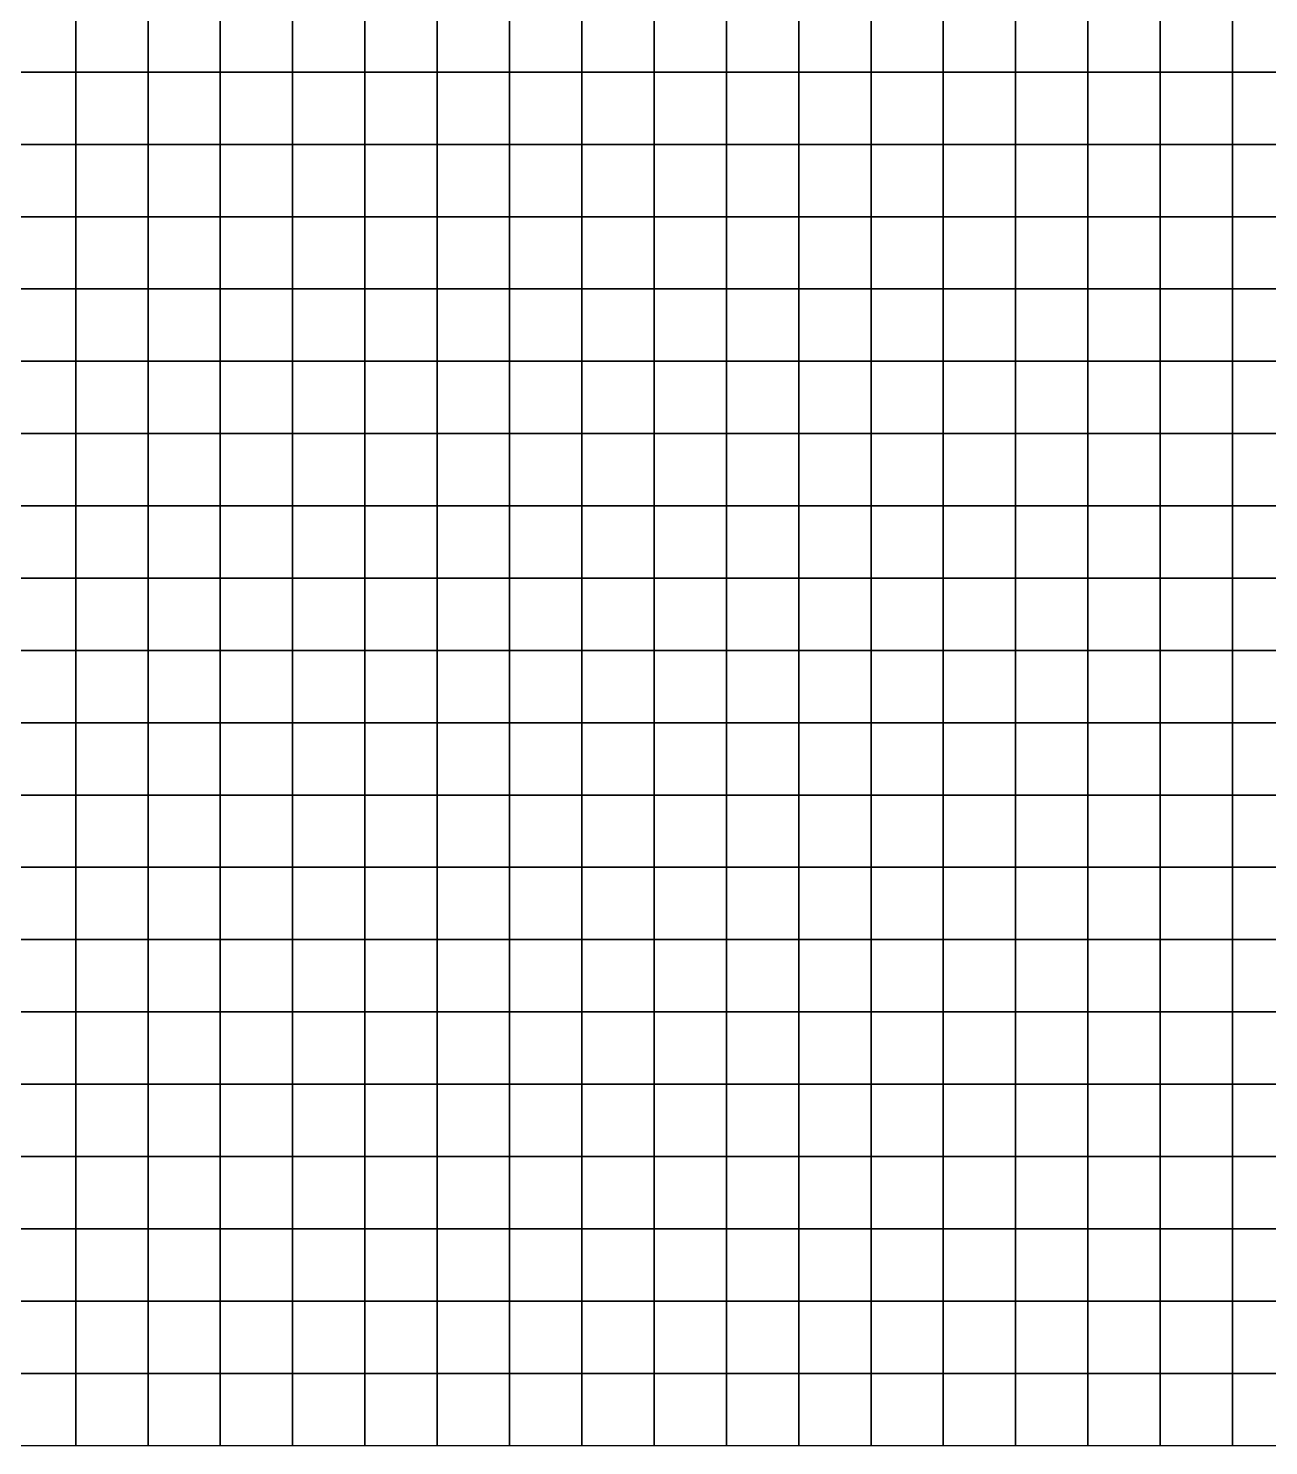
# Model space of a CAD drawing. Header units: metres. Extents: x 0 to 700, y 0 to 800.
# Drawn here: x 173.4 to 345, y 0 to 196.1 of the extents above; entities that cross this region are included whole.
import ezdxf

# ---------------------------------------------------------------- set-up
doc = ezdxf.new("R2010")
doc.units = ezdxf.units.M

msp = doc.modelspace()

# ---------------------------------------------------------------- linework, layer by layer
at = {"layer": 'C2'}
for points in [[(170, 190, -306.95), (180, 190, -308.79), (180, 200, -307.62), (170, 200, -305.96)], [(180, 190, -308.79), (190, 190, -310.17), (190, 200, -309.01), (180, 200, -307.62)], [(190, 190, -310.17), (200, 190, -312.09), (200, 200, -310.92), (190, 200, -309.01)], [(200, 190, -312.09), (210, 190, -314.38), (210, 200, -313.23), (200, 200, -310.92)], [(210, 190, -314.38), (220, 190, -317.38), (220, 200, -316.31), (210, 200, -313.23)], [(220, 190, -317.38), (230, 190, -318.64), (230, 200, -317.73), (220, 200, -316.31)], [(230, 190, -318.64), (240, 190, -318.75), (240, 200, -318.17), (230, 200, -317.73)], [(240, 190, -318.75), (250, 190, -318.85), (250, 200, -318.46), (240, 200, -318.17)], [(250, 190, -318.85), (260, 190, -318.59), (260, 200, -318.27), (250, 200, -318.46)], [(260, 190, -318.59), (270, 190, -318.25), (270, 200, -317.91), (260, 200, -318.27)], [(270, 190, -318.25), (280, 190, -317.29), (280, 200, -316.92), (270, 200, -317.91)], [(280, 190, -317.29), (290, 190, -315.1), (290, 200, -314.72), (280, 200, -316.92)], [(290, 190, -315.1), (300, 190, -313.86), (300, 200, -313.45), (290, 200, -314.72)], [(300, 190, -313.86), (310, 190, -312.84), (310, 200, -312.35), (300, 200, -313.45)], [(310, 190, -312.84), (320, 190, -311.92), (320, 200, -311.42), (310, 200, -312.35)], [(320, 190, -311.92), (330, 190, -311.58), (330, 200, -311.04), (320, 200, -311.42)], [(330, 190, -311.58), (340, 190, -311.26), (340, 200, -310.73), (330, 200, -311.04)], [(340, 190, -311.26), (350, 190, -311.39), (350, 200, -310.83), (340, 200, -310.73)], [(170, 180, -307.68), (180, 180, -309.57), (180, 190, -308.79), (170, 190, -306.95)], [(180, 180, -309.57), (190, 180, -310.94), (190, 190, -310.17), (180, 190, -308.79)], [(190, 180, -310.94), (200, 180, -312.77), (200, 190, -312.09), (190, 190, -310.17)], [(200, 180, -312.77), (210, 180, -314.86), (210, 190, -314.38), (200, 190, -312.09)], [(210, 180, -314.86), (220, 180, -317.83), (220, 190, -317.38), (210, 190, -314.38)], [(220, 180, -317.83), (230, 180, -318.84), (230, 190, -318.64), (220, 190, -317.38)], [(230, 180, -318.84), (240, 180, -318.53), (240, 190, -318.75), (230, 190, -318.64)], [(240, 180, -318.53), (250, 180, -318.49), (250, 190, -318.85), (240, 190, -318.75)], [(250, 180, -318.49), (260, 180, -318.19), (260, 190, -318.59), (250, 190, -318.85)], [(260, 180, -318.19), (270, 180, -318), (270, 190, -318.25), (260, 190, -318.59)], [(270, 180, -318), (280, 180, -317.21), (280, 190, -317.29), (270, 190, -318.25)], [(280, 180, -317.21), (290, 180, -315.04), (290, 190, -315.1), (280, 190, -317.29)], [(290, 180, -315.04), (300, 180, -314.03), (300, 190, -313.86), (290, 190, -315.1)], [(300, 180, -314.03), (310, 180, -313.23), (310, 190, -312.84), (300, 190, -313.86)], [(310, 180, -313.23), (320, 180, -312.49), (320, 190, -311.92), (310, 190, -312.84)], [(320, 180, -312.49), (330, 180, -312.25), (330, 190, -311.58), (320, 190, -311.92)], [(330, 180, -312.25), (340, 180, -311.91), (340, 190, -311.26), (330, 190, -311.58)], [(340, 180, -311.91), (350, 180, -312.08), (350, 190, -311.39), (340, 190, -311.26)], [(170, 170, -309.03), (180, 170, -311.1), (180, 180, -309.57), (170, 180, -307.68)], [(180, 170, -311.1), (190, 170, -312.64), (190, 180, -310.94), (180, 180, -309.57)], [(190, 170, -312.64), (200, 170, -314.46), (200, 180, -312.77), (190, 180, -310.94)], [(200, 170, -314.46), (210, 170, -316.44), (210, 180, -314.86), (200, 180, -312.77)], [(210, 170, -316.44), (220, 170, -319.2), (220, 180, -317.83), (210, 180, -314.86)], [(220, 170, -319.2), (230, 170, -320.01), (230, 180, -318.84), (220, 180, -317.83)], [(230, 170, -320.01), (240, 170, -319.48), (240, 180, -318.53), (230, 180, -318.84)], [(240, 170, -319.48), (250, 170, -319.3), (250, 180, -318.49), (240, 180, -318.53)], [(250, 170, -319.3), (260, 170, -318.96), (260, 180, -318.19), (250, 180, -318.49)], [(260, 170, -318.96), (270, 170, -318.8), (270, 180, -318), (260, 180, -318.19)], [(270, 170, -318.8), (280, 170, -318.13), (280, 180, -317.21), (270, 180, -318)], [(280, 170, -318.13), (290, 170, -316.09), (290, 180, -315.04), (280, 180, -317.21)], [(290, 170, -316.09), (300, 170, -315.16), (300, 180, -314.03), (290, 180, -315.04)], [(300, 170, -315.16), (310, 170, -314.36), (310, 180, -313.23), (300, 180, -314.03)], [(310, 170, -314.36), (320, 170, -313.58), (320, 180, -312.49), (310, 180, -313.23)], [(320, 170, -313.58), (330, 170, -313.21), (330, 180, -312.25), (320, 180, -312.49)], [(330, 170, -313.21), (340, 170, -312.73), (340, 180, -311.91), (330, 180, -312.25)], [(340, 170, -312.73), (350, 170, -312.75), (350, 180, -312.08), (340, 180, -311.91)], [(170, 160, -311.67), (180, 160, -313.84), (180, 170, -311.1), (170, 170, -309.03)], [(180, 160, -313.84), (190, 160, -315.42), (190, 170, -312.64), (180, 170, -311.1)], [(190, 160, -315.42), (200, 160, -317.26), (200, 170, -314.46), (190, 170, -312.64)], [(200, 160, -317.26), (210, 160, -319.19), (210, 170, -316.44), (200, 170, -314.46)], [(210, 160, -319.19), (220, 160, -321.61), (220, 170, -319.2), (210, 170, -316.44)], [(220, 160, -321.61), (230, 160, -322.34), (230, 170, -320.01), (220, 170, -319.2)], [(230, 160, -322.34), (240, 160, -321.67), (240, 170, -319.48), (230, 170, -320.01)], [(240, 160, -321.67), (250, 160, -321.42), (250, 170, -319.3), (240, 170, -319.48)], [(250, 160, -321.42), (260, 160, -321.05), (260, 170, -318.96), (250, 170, -319.3)], [(260, 160, -321.05), (270, 160, -320.81), (270, 170, -318.8), (260, 170, -318.96)], [(270, 160, -320.81), (280, 160, -320.14), (280, 170, -318.13), (270, 170, -318.8)], [(280, 160, -320.14), (290, 160, -318.35), (290, 170, -316.09), (280, 170, -318.13)], [(290, 160, -318.35), (300, 160, -317.26), (300, 170, -315.16), (290, 170, -316.09)], [(300, 160, -317.26), (310, 160, -316.23), (310, 170, -314.36), (300, 170, -315.16)], [(310, 160, -316.23), (320, 160, -315.24), (320, 170, -313.58), (310, 170, -314.36)], [(320, 160, -315.24), (330, 160, -314.55), (330, 170, -313.21), (320, 170, -313.58)], [(330, 160, -314.55), (340, 160, -313.77), (340, 170, -312.73), (330, 170, -313.21)], [(340, 160, -313.77), (350, 160, -313.45), (350, 170, -312.75), (340, 170, -312.73)], [(170, 150, -313.9), (180, 150, -316.13), (180, 160, -313.84), (170, 160, -311.67)], [(180, 150, -316.13), (190, 150, -317.83), (190, 160, -315.42), (180, 160, -313.84)], [(190, 150, -317.83), (200, 150, -319.63), (200, 160, -317.26), (190, 160, -315.42)], [(200, 150, -319.63), (210, 150, -321.36), (210, 160, -319.19), (200, 160, -317.26)], [(210, 150, -321.36), (220, 150, -323.39), (220, 160, -321.61), (210, 160, -319.19)], [(220, 150, -323.39), (230, 150, -323.94), (230, 160, -322.34), (220, 160, -321.61)], [(230, 150, -323.94), (240, 150, -323.2), (240, 160, -321.67), (230, 160, -322.34)], [(240, 150, -323.2), (250, 150, -322.93), (250, 160, -321.42), (240, 160, -321.67)], [(250, 150, -322.93), (260, 150, -322.59), (260, 160, -321.05), (250, 160, -321.42)], [(260, 150, -322.59), (270, 150, -322.46), (270, 160, -320.81), (260, 160, -321.05)], [(270, 150, -322.46), (280, 150, -321.92), (280, 160, -320.14), (270, 160, -320.81)], [(280, 150, -321.92), (290, 150, -320.35), (290, 160, -318.35), (280, 160, -320.14)], [(290, 150, -320.35), (300, 150, -319.28), (300, 160, -317.26), (290, 160, -318.35)], [(300, 150, -319.28), (310, 150, -318.13), (310, 160, -316.23), (300, 160, -317.26)], [(310, 150, -318.13), (320, 150, -316.94), (320, 160, -315.24), (310, 160, -316.23)], [(320, 150, -316.94), (330, 150, -315.89), (330, 160, -314.55), (320, 160, -315.24)], [(330, 150, -315.89), (340, 150, -314.73), (340, 160, -313.77), (330, 160, -314.55)], [(340, 150, -314.73), (350, 150, -314.09), (350, 160, -313.45), (340, 160, -313.77)], [(170, 140, -316.12), (180, 140, -318.21), (180, 150, -316.13), (170, 150, -313.9)], [(180, 140, -318.21), (190, 140, -319.8), (190, 150, -317.83), (180, 150, -316.13)], [(190, 140, -319.8), (200, 140, -321.34), (200, 150, -319.63), (190, 150, -317.83)], [(200, 140, -321.34), (210, 140, -322.72), (210, 150, -321.36), (200, 150, -319.63)], [(210, 140, -322.72), (220, 140, -324.4), (220, 150, -323.39), (210, 150, -321.36)], [(220, 140, -324.4), (230, 140, -324.66), (230, 150, -323.94), (220, 150, -323.39)], [(230, 140, -324.66), (240, 140, -323.61), (240, 150, -323.2), (230, 150, -323.94)], [(240, 140, -323.61), (250, 140, -323.28), (250, 150, -322.93), (240, 150, -323.2)], [(250, 140, -323.28), (260, 140, -323.08), (260, 150, -322.59), (250, 150, -322.93)], [(260, 140, -323.08), (270, 140, -323.29), (270, 150, -322.46), (260, 150, -322.59)], [(270, 140, -323.29), (280, 140, -323), (280, 150, -321.92), (270, 150, -322.46)], [(280, 140, -323), (290, 140, -321.62), (290, 150, -320.35), (280, 150, -321.92)], [(290, 140, -321.62), (300, 140, -320.67), (300, 150, -319.28), (290, 150, -320.35)], [(300, 140, -320.67), (310, 140, -319.56), (310, 150, -318.13), (300, 150, -319.28)], [(310, 140, -319.56), (320, 140, -318.3), (320, 150, -316.94), (310, 150, -318.13)], [(320, 140, -318.3), (330, 140, -317), (330, 150, -315.89), (320, 150, -316.94)], [(330, 140, -317), (340, 140, -315.41), (340, 150, -314.73), (330, 150, -315.89)], [(340, 140, -315.41), (350, 140, -314.43), (350, 150, -314.09), (340, 150, -314.73)], [(170, 130, -318.16), (180, 130, -319.93), (180, 140, -318.21), (170, 140, -316.12)], [(180, 130, -319.93), (190, 130, -321.27), (190, 140, -319.8), (180, 140, -318.21)], [(190, 130, -321.27), (200, 130, -322.41), (200, 140, -321.34), (190, 140, -319.8)], [(200, 130, -322.41), (210, 130, -323.31), (210, 140, -322.72), (200, 140, -321.34)], [(210, 130, -323.31), (220, 130, -324.71), (220, 140, -324.4), (210, 140, -322.72)], [(220, 130, -324.71), (230, 130, -324.68), (230, 140, -324.66), (220, 140, -324.4)], [(230, 130, -324.68), (240, 130, -323.18), (240, 140, -323.61), (230, 140, -324.66)], [(240, 130, -323.18), (250, 130, -322.85), (250, 140, -323.28), (240, 140, -323.61)], [(250, 130, -322.85), (260, 130, -322.79), (260, 140, -323.08), (250, 140, -323.28)], [(260, 130, -322.79), (270, 130, -323.38), (270, 140, -323.29), (260, 140, -323.08)], [(270, 130, -323.38), (280, 130, -323.35), (280, 140, -323), (270, 140, -323.29)], [(280, 130, -323.35), (290, 130, -322.1), (290, 140, -321.62), (280, 140, -323)], [(290, 130, -322.1), (300, 130, -321.37), (300, 140, -320.67), (290, 140, -321.62)], [(300, 130, -321.37), (310, 130, -320.3), (310, 140, -319.56), (300, 140, -320.67)], [(310, 130, -320.3), (320, 130, -319.04), (320, 140, -318.3), (310, 140, -319.56)], [(320, 130, -319.04), (330, 130, -317.6), (330, 140, -317), (320, 140, -318.3)], [(330, 130, -317.6), (340, 130, -315.61), (340, 140, -315.41), (330, 140, -317)], [(340, 130, -315.61), (350, 130, -314.31), (350, 140, -314.43), (340, 140, -315.41)], [(170, 120, -320.29), (180, 120, -322.07), (180, 130, -319.93), (170, 130, -318.16)], [(180, 120, -322.07), (190, 120, -323.47), (190, 130, -321.27), (180, 130, -319.93)], [(190, 120, -323.47), (200, 120, -324.5), (200, 130, -322.41), (190, 130, -321.27)], [(200, 120, -324.5), (210, 120, -325.14), (210, 130, -323.31), (200, 130, -322.41)], [(210, 120, -325.14), (220, 120, -326.19), (220, 130, -324.71), (210, 130, -323.31)], [(220, 120, -326.19), (230, 120, -325.87), (230, 130, -324.68), (220, 130, -324.71)], [(230, 120, -325.87), (240, 120, -324.08), (240, 130, -323.18), (230, 130, -324.68)], [(240, 120, -324.08), (250, 120, -323.63), (250, 130, -322.85), (240, 130, -323.18)], [(250, 120, -323.63), (260, 120, -323.53), (260, 130, -322.79), (250, 130, -322.85)], [(260, 120, -323.53), (270, 120, -324.26), (270, 130, -323.38), (260, 130, -322.79)], [(270, 120, -324.26), (280, 120, -324.31), (280, 130, -323.35), (270, 130, -323.38)], [(280, 120, -324.31), (290, 120, -323.16), (290, 130, -322.1), (280, 130, -323.35)], [(290, 120, -323.16), (300, 120, -322.46), (300, 130, -321.37), (290, 130, -322.1)], [(300, 120, -322.46), (310, 120, -321.3), (310, 130, -320.3), (300, 130, -321.37)], [(310, 120, -321.3), (320, 120, -319.9), (320, 130, -319.04), (310, 130, -320.3)], [(320, 120, -319.9), (330, 120, -318.24), (330, 130, -317.6), (320, 130, -319.04)], [(330, 120, -318.24), (340, 120, -315.95), (340, 130, -315.61), (330, 130, -317.6)], [(340, 120, -315.95), (350, 120, -314.36), (350, 130, -314.31), (340, 130, -315.61)], [(170, 110, -322.74), (180, 110, -324.75), (180, 120, -322.07), (170, 120, -320.29)], [(180, 110, -324.75), (190, 110, -326.46), (190, 120, -323.47), (180, 120, -322.07)], [(190, 110, -326.46), (200, 110, -327.6), (200, 120, -324.5), (190, 120, -323.47)], [(200, 110, -327.6), (210, 110, -328.19), (210, 120, -325.14), (200, 120, -324.5)], [(210, 110, -328.19), (220, 110, -328.85), (220, 120, -326.19), (210, 120, -325.14)], [(220, 110, -328.85), (230, 110, -328.29), (230, 120, -325.87), (220, 120, -326.19)], [(230, 110, -328.29), (240, 110, -326.39), (240, 120, -324.08), (230, 120, -325.87)], [(240, 110, -326.39), (250, 110, -325.71), (250, 120, -323.63), (240, 120, -324.08)], [(250, 110, -325.71), (260, 110, -325.44), (260, 120, -323.53), (250, 120, -323.63)], [(260, 110, -325.44), (270, 110, -325.97), (270, 120, -324.26), (260, 120, -323.53)], [(270, 110, -325.97), (280, 110, -325.9), (280, 120, -324.31), (270, 120, -324.26)], [(280, 110, -325.9), (290, 110, -324.81), (290, 120, -323.16), (280, 120, -324.31)], [(290, 110, -324.81), (300, 110, -323.92), (300, 120, -322.46), (290, 120, -323.16)], [(300, 110, -323.92), (310, 110, -322.55), (310, 120, -321.3), (300, 120, -322.46)], [(310, 110, -322.55), (320, 110, -320.91), (320, 120, -319.9), (310, 120, -321.3)], [(320, 110, -320.91), (330, 110, -318.99), (330, 120, -318.24), (320, 120, -319.9)], [(330, 110, -318.99), (340, 110, -316.48), (340, 120, -315.95), (330, 120, -318.24)], [(340, 110, -316.48), (350, 110, -314.63), (350, 120, -314.36), (340, 120, -315.95)], [(170, 100, -324.84), (180, 100, -326.88), (180, 110, -324.75), (170, 110, -322.74)], [(180, 100, -326.88), (190, 100, -328.82), (190, 110, -326.46), (180, 110, -324.75)], [(190, 100, -328.82), (200, 100, -329.98), (200, 110, -327.6), (190, 110, -326.46)], [(200, 100, -329.98), (210, 100, -330.47), (210, 110, -328.19), (200, 110, -327.6)], [(210, 100, -330.47), (220, 100, -330.89), (220, 110, -328.85), (210, 110, -328.19)], [(220, 100, -330.89), (230, 100, -330.1), (230, 110, -328.29), (220, 110, -328.85)], [(230, 100, -330.1), (240, 100, -327.99), (240, 110, -326.39), (230, 110, -328.29)], [(240, 100, -327.99), (250, 100, -327.14), (250, 110, -325.71), (240, 110, -326.39)], [(250, 100, -327.14), (260, 100, -326.68), (260, 110, -325.44), (250, 110, -325.71)], [(260, 100, -326.68), (270, 100, -327.06), (270, 110, -325.97), (260, 110, -325.44)], [(270, 100, -327.06), (280, 100, -326.82), (280, 110, -325.9), (270, 110, -325.97)], [(280, 100, -326.82), (290, 100, -325.64), (290, 110, -324.81), (280, 110, -325.9)], [(290, 100, -325.64), (300, 100, -324.65), (300, 110, -323.92), (290, 110, -324.81)], [(300, 100, -324.65), (310, 100, -323.18), (310, 110, -322.55), (300, 110, -323.92)], [(310, 100, -323.18), (320, 100, -321.47), (320, 110, -320.91), (310, 110, -322.55)], [(320, 100, -321.47), (330, 100, -319.46), (330, 110, -318.99), (320, 110, -320.91)], [(330, 100, -319.46), (340, 100, -316.8), (340, 110, -316.48), (330, 110, -318.99)], [(340, 100, -316.8), (350, 100, -314.82), (350, 110, -314.63), (340, 110, -316.48)], [(170, 90, -326.71), (180, 90, -328.47), (180, 100, -326.88), (170, 100, -324.84)], [(180, 90, -328.47), (190, 90, -330.42), (190, 100, -328.82), (180, 100, -326.88)], [(190, 90, -330.42), (200, 90, -331.36), (200, 100, -329.98), (190, 100, -328.82)], [(200, 90, -331.36), (210, 90, -331.62), (210, 100, -330.47), (200, 100, -329.98)], [(210, 90, -331.62), (220, 90, -331.93), (220, 100, -330.89), (210, 100, -330.47)], [(220, 90, -331.93), (230, 90, -330.88), (230, 100, -330.1), (220, 100, -330.89)], [(230, 90, -330.88), (240, 90, -328.39), (240, 100, -327.99), (230, 100, -330.1)], [(240, 90, -328.39), (250, 90, -327.36), (250, 100, -327.14), (240, 100, -327.99)], [(250, 90, -327.36), (260, 90, -326.77), (260, 100, -326.68), (250, 100, -327.14)], [(260, 90, -326.77), (270, 90, -327.12), (270, 100, -327.06), (260, 100, -326.68)], [(270, 90, -327.12), (280, 90, -326.73), (280, 100, -326.82), (270, 100, -327.06)], [(280, 90, -326.73), (290, 90, -325.29), (290, 100, -325.64), (280, 100, -326.82)], [(290, 90, -325.29), (300, 90, -324.22), (300, 100, -324.65), (290, 100, -325.64)], [(300, 90, -324.22), (310, 90, -322.81), (310, 100, -323.18), (300, 100, -324.65)], [(310, 90, -322.81), (320, 90, -321.29), (320, 100, -321.47), (310, 100, -323.18)], [(320, 90, -321.29), (330, 90, -319.34), (330, 100, -319.46), (320, 100, -321.47)], [(330, 90, -319.34), (340, 90, -316.59), (340, 100, -316.8), (330, 100, -319.46)], [(340, 90, -316.59), (350, 90, -314.58), (350, 100, -314.82), (340, 100, -316.8)], [(170, 80, -328.72), (180, 80, -329.76), (180, 90, -328.47), (170, 90, -326.71)], [(180, 80, -329.76), (190, 80, -331.67), (190, 90, -330.42), (180, 90, -328.47)], [(190, 80, -331.67), (200, 80, -331.94), (200, 90, -331.36), (190, 90, -330.42)], [(200, 80, -331.94), (210, 80, -331.72), (210, 90, -331.62), (200, 90, -331.36)], [(210, 80, -331.72), (220, 80, -332.05), (220, 90, -331.93), (210, 90, -331.62)], [(220, 80, -332.05), (230, 80, -330.86), (230, 90, -330.88), (220, 90, -331.93)], [(230, 80, -330.86), (240, 80, -327.9), (240, 90, -328.39), (230, 90, -330.88)], [(240, 80, -327.9), (250, 80, -326.75), (250, 90, -327.36), (240, 90, -328.39)], [(250, 80, -326.75), (260, 80, -326.01), (260, 90, -326.77), (250, 90, -327.36)], [(260, 80, -326.01), (270, 80, -326.42), (270, 90, -327.12), (260, 90, -326.77)], [(270, 80, -326.42), (280, 80, -325.86), (280, 90, -326.73), (270, 90, -327.12)], [(280, 80, -325.86), (290, 80, -324.03), (290, 90, -325.29), (280, 90, -326.73)], [(290, 80, -324.03), (300, 80, -322.97), (300, 90, -324.22), (290, 90, -325.29)], [(300, 80, -322.97), (310, 80, -321.69), (310, 90, -322.81), (300, 90, -324.22)], [(310, 80, -321.69), (320, 80, -320.54), (320, 90, -321.29), (310, 90, -322.81)], [(320, 80, -320.54), (330, 80, -318.82), (330, 90, -319.34), (320, 90, -321.29)], [(330, 80, -318.82), (340, 80, -316.03), (340, 90, -316.59), (330, 90, -319.34)], [(340, 80, -316.03), (350, 80, -314.14), (350, 90, -314.58), (340, 90, -316.59)], [(170, 70, -330.11), (180, 70, -331.12), (180, 80, -329.76), (170, 80, -328.72)], [(180, 70, -331.12), (190, 70, -333.31), (190, 80, -331.67), (180, 80, -329.76)], [(190, 70, -333.31), (200, 70, -333.58), (200, 80, -331.94), (190, 80, -331.67)], [(200, 70, -333.58), (210, 70, -333.28), (210, 80, -331.72), (200, 80, -331.94)], [(210, 70, -333.28), (220, 70, -333.51), (220, 80, -332.05), (210, 80, -331.72)], [(220, 70, -333.51), (230, 70, -332.15), (230, 80, -330.86), (220, 80, -332.05)], [(230, 70, -332.15), (240, 70, -328.97), (240, 80, -327.9), (230, 80, -330.86)], [(240, 70, -328.97), (250, 70, -327.61), (250, 80, -326.75), (240, 80, -327.9)], [(250, 70, -327.61), (260, 70, -326.62), (260, 80, -326.01), (250, 80, -326.75)], [(260, 70, -326.62), (270, 70, -326.8), (270, 80, -326.42), (260, 80, -326.01)], [(270, 70, -326.8), (280, 70, -325.99), (280, 80, -325.86), (270, 80, -326.42)], [(280, 70, -325.99), (290, 70, -323.89), (290, 80, -324.03), (280, 80, -325.86)], [(290, 70, -323.89), (300, 70, -322.73), (300, 80, -322.97), (290, 80, -324.03)], [(300, 70, -322.73), (310, 70, -321.48), (310, 80, -321.69), (300, 80, -322.97)], [(310, 70, -321.48), (320, 70, -320.56), (320, 80, -320.54), (310, 80, -321.69)], [(320, 70, -320.56), (330, 70, -319.02), (330, 80, -318.82), (320, 80, -320.54)], [(330, 70, -319.02), (340, 70, -316.38), (340, 80, -316.03), (330, 80, -318.82)], [(340, 70, -316.38), (350, 70, -314.6), (350, 80, -314.14), (340, 80, -316.03)], [(170, 60, -331.26), (180, 60, -332.72), (180, 70, -331.12), (170, 70, -330.11)], [(180, 60, -332.72), (190, 60, -335.44), (190, 70, -333.31), (180, 70, -331.12)], [(190, 60, -335.44), (200, 60, -336.12), (200, 70, -333.58), (190, 70, -333.31)], [(200, 60, -336.12), (210, 60, -336.05), (210, 70, -333.28), (200, 70, -333.58)], [(210, 60, -336.05), (220, 60, -336.18), (220, 70, -333.51), (210, 70, -333.28)], [(220, 60, -336.18), (230, 60, -334.66), (230, 70, -332.15), (220, 70, -333.51)], [(230, 60, -334.66), (240, 60, -331.52), (240, 70, -328.97), (230, 70, -332.15)], [(240, 60, -331.52), (250, 60, -329.88), (250, 70, -327.61), (240, 70, -328.97)], [(250, 60, -329.88), (260, 60, -328.56), (260, 70, -326.62), (250, 70, -327.61)], [(260, 60, -328.56), (270, 60, -328.24), (270, 70, -326.8), (260, 70, -326.62)], [(270, 60, -328.24), (280, 60, -327.14), (280, 70, -325.99), (270, 70, -326.8)], [(280, 60, -327.14), (290, 60, -324.9), (290, 70, -323.89), (280, 70, -325.99)], [(290, 60, -324.9), (300, 60, -323.54), (300, 70, -322.73), (290, 70, -323.89)], [(300, 60, -323.54), (310, 60, -322.28), (310, 70, -321.48), (300, 70, -322.73)], [(310, 60, -322.28), (320, 60, -321.38), (320, 70, -320.56), (310, 70, -321.48)], [(320, 60, -321.38), (330, 60, -319.92), (330, 70, -319.02), (320, 70, -320.56)], [(330, 60, -319.92), (340, 60, -317.55), (340, 70, -316.38), (330, 70, -319.02)], [(340, 60, -317.55), (350, 60, -315.91), (350, 70, -314.6), (340, 70, -316.38)], [(170, 50, -332.38), (180, 50, -334.05), (180, 60, -332.72), (170, 60, -331.26)], [(180, 50, -334.05), (190, 50, -337.15), (190, 60, -335.44), (180, 60, -332.72)], [(190, 50, -337.15), (200, 50, -338.07), (200, 60, -336.12), (190, 60, -335.44)], [(200, 50, -338.07), (210, 50, -338.12), (210, 60, -336.05), (200, 60, -336.12)], [(210, 50, -338.12), (220, 50, -338.21), (220, 60, -336.18), (210, 60, -336.05)], [(220, 50, -338.21), (230, 50, -336.61), (230, 60, -334.66), (220, 60, -336.18)], [(230, 50, -336.61), (240, 50, -333.46), (240, 60, -331.52), (230, 60, -334.66)], [(240, 50, -333.46), (250, 50, -331.63), (250, 60, -329.88), (240, 60, -331.52)], [(250, 50, -331.63), (260, 50, -330.03), (260, 60, -328.56), (250, 60, -329.88)], [(260, 50, -330.03), (270, 50, -329.28), (270, 60, -328.24), (260, 60, -328.56)], [(270, 50, -329.28), (280, 50, -327.9), (280, 60, -327.14), (270, 60, -328.24)], [(280, 50, -327.9), (290, 50, -325.55), (290, 60, -324.9), (280, 60, -327.14)], [(290, 50, -325.55), (300, 50, -324.11), (300, 60, -323.54), (290, 60, -324.9)], [(300, 50, -324.11), (310, 50, -322.82), (310, 60, -322.28), (300, 60, -323.54)], [(310, 50, -322.82), (320, 50, -321.97), (320, 60, -321.38), (310, 60, -322.28)], [(320, 50, -321.97), (330, 50, -320.61), (330, 60, -319.92), (320, 60, -321.38)], [(330, 50, -320.61), (340, 50, -318.45), (340, 60, -317.55), (330, 60, -319.92)], [(340, 50, -318.45), (350, 50, -316.91), (350, 60, -315.91), (340, 60, -317.55)], [(170, 40, -333.88), (180, 40, -335.36), (180, 50, -334.05), (170, 50, -332.38)], [(180, 40, -335.36), (190, 40, -338.63), (190, 50, -337.15), (180, 50, -334.05)], [(190, 40, -338.63), (200, 40, -339.47), (200, 50, -338.07), (190, 50, -337.15)], [(200, 40, -339.47), (210, 40, -339.46), (210, 50, -338.12), (200, 50, -338.07)], [(210, 40, -339.46), (220, 40, -339.39), (220, 50, -338.21), (210, 50, -338.12)], [(220, 40, -339.39), (230, 40, -337.63), (230, 50, -336.61), (220, 50, -338.21)], [(230, 40, -337.63), (240, 40, -334.35), (240, 50, -333.46), (230, 50, -336.61)], [(240, 40, -334.35), (250, 40, -332.34), (250, 50, -331.63), (240, 50, -333.46)], [(250, 40, -332.34), (260, 40, -330.56), (260, 50, -330.03), (250, 50, -331.63)], [(260, 40, -330.56), (270, 40, -329.64), (270, 50, -329.28), (260, 50, -330.03)], [(270, 40, -329.64), (280, 40, -328.06), (280, 50, -327.9), (270, 50, -329.28)], [(280, 40, -328.06), (290, 40, -325.58), (290, 50, -325.55), (280, 50, -327.9)], [(290, 40, -325.58), (300, 40, -324.1), (300, 50, -324.11), (290, 50, -325.55)], [(300, 40, -324.1), (310, 40, -322.84), (310, 50, -322.82), (300, 50, -324.11)], [(310, 40, -322.84), (320, 40, -322.26), (320, 50, -321.97), (310, 50, -322.82)], [(320, 40, -322.26), (330, 40, -320.99), (330, 50, -320.61), (320, 50, -321.97)], [(330, 40, -320.99), (340, 40, -318.86), (340, 50, -318.45), (330, 50, -320.61)], [(340, 40, -318.86), (350, 40, -317.32), (350, 50, -316.91), (340, 50, -318.45)], [(170, 30, -335.93), (180, 30, -336.75), (180, 40, -335.36), (170, 40, -333.88)], [(180, 30, -336.75), (190, 30, -340.11), (190, 40, -338.63), (180, 40, -335.36)], [(190, 30, -340.11), (200, 30, -340.43), (200, 40, -339.47), (190, 40, -338.63)], [(200, 30, -340.43), (210, 30, -340.08), (210, 40, -339.46), (200, 40, -339.47)], [(210, 30, -340.08), (220, 30, -339.93), (220, 40, -339.39), (210, 40, -339.46)], [(220, 30, -339.93), (230, 30, -338.14), (230, 40, -337.63), (220, 40, -339.39)], [(230, 30, -338.14), (240, 30, -334.68), (240, 40, -334.35), (230, 40, -337.63)], [(240, 30, -334.68), (250, 30, -332.55), (250, 40, -332.34), (240, 40, -334.35)], [(250, 30, -332.55), (260, 30, -330.64), (260, 40, -330.56), (250, 40, -332.34)], [(260, 30, -330.64), (270, 30, -329.58), (270, 40, -329.64), (260, 40, -330.56)], [(270, 30, -329.58), (280, 30, -327.92), (280, 40, -328.06), (270, 40, -329.64)], [(280, 30, -327.92), (290, 30, -325.32), (290, 40, -325.58), (280, 40, -328.06)], [(290, 30, -325.32), (300, 30, -323.82), (300, 40, -324.1), (290, 40, -325.58)], [(300, 30, -323.82), (310, 30, -322.64), (310, 40, -322.84), (300, 40, -324.1)], [(310, 30, -322.64), (320, 30, -322.34), (320, 40, -322.26), (310, 40, -322.84)], [(320, 30, -322.34), (330, 30, -321.13), (330, 40, -320.99), (320, 40, -322.26)], [(330, 30, -321.13), (340, 30, -318.97), (340, 40, -318.86), (330, 40, -320.99)], [(340, 30, -318.97), (350, 30, -317.36), (350, 40, -317.32), (340, 40, -318.86)], [(170, 20, -337.4), (180, 20, -337.84), (180, 30, -336.75), (170, 30, -335.93)], [(180, 20, -337.84), (190, 20, -341.4), (190, 30, -340.11), (180, 30, -336.75)], [(190, 20, -341.4), (200, 20, -341.43), (200, 30, -340.43), (190, 30, -340.11)], [(200, 20, -341.43), (210, 20, -340.9), (210, 30, -340.08), (200, 30, -340.43)], [(210, 20, -340.9), (220, 20, -340.71), (220, 30, -339.93), (210, 30, -340.08)], [(220, 20, -340.71), (230, 20, -338.95), (230, 30, -338.14), (220, 30, -339.93)], [(230, 20, -338.95), (240, 20, -335.49), (240, 30, -334.68), (230, 30, -338.14)], [(240, 20, -335.49), (250, 20, -333.27), (250, 30, -332.55), (240, 30, -334.68)], [(250, 20, -333.27), (260, 20, -331.17), (260, 30, -330.64), (250, 30, -332.55)], [(260, 20, -331.17), (270, 20, -329.88), (270, 30, -329.58), (260, 30, -330.64)], [(270, 20, -329.88), (280, 20, -328.11), (280, 30, -327.92), (270, 30, -329.58)], [(280, 20, -328.11), (290, 20, -325.51), (290, 30, -325.32), (280, 30, -327.92)], [(290, 20, -325.51), (300, 20, -324.02), (300, 30, -323.82), (290, 30, -325.32)], [(300, 20, -324.02), (310, 20, -322.84), (310, 30, -322.64), (300, 30, -323.82)], [(310, 20, -322.84), (320, 20, -322.69), (320, 30, -322.34), (310, 30, -322.64)], [(320, 20, -322.69), (330, 20, -321.51), (330, 30, -321.13), (320, 30, -322.34)], [(330, 20, -321.51), (340, 20, -319.38), (340, 30, -318.97), (330, 30, -321.13)], [(340, 20, -319.38), (350, 20, -317.68), (350, 30, -317.36), (340, 30, -318.97)], [(170, 10, -338.2), (180, 10, -338.75), (180, 20, -337.84), (170, 20, -337.4)], [(180, 10, -338.75), (190, 10, -342.64), (190, 20, -341.4), (180, 20, -337.84)], [(190, 10, -342.64), (200, 10, -342.87), (200, 20, -341.43), (190, 20, -341.4)], [(200, 10, -342.87), (210, 10, -342.48), (210, 20, -340.9), (200, 20, -341.43)], [(210, 10, -342.48), (220, 10, -342.15), (220, 20, -340.71), (210, 20, -340.9)], [(220, 10, -342.15), (230, 10, -340.36), (230, 20, -338.95), (220, 20, -340.71)], [(230, 10, -340.36), (240, 10, -337.02), (240, 20, -335.49), (230, 20, -338.95)], [(240, 10, -337.02), (250, 10, -334.64), (250, 20, -333.27), (240, 20, -335.49)], [(250, 10, -334.64), (260, 10, -332.38), (260, 20, -331.17), (250, 20, -333.27)], [(260, 10, -332.38), (270, 10, -330.71), (270, 20, -329.88), (260, 20, -331.17)], [(270, 10, -330.71), (280, 10, -328.87), (280, 20, -328.11), (270, 20, -329.88)], [(280, 10, -328.87), (290, 10, -326.39), (290, 20, -325.51), (280, 20, -328.11)], [(290, 10, -326.39), (300, 10, -324.83), (300, 20, -324.02), (290, 20, -325.51)], [(300, 10, -324.83), (310, 10, -323.6), (310, 20, -322.84), (300, 20, -324.02)], [(310, 10, -323.6), (320, 10, -323.45), (320, 20, -322.69), (310, 20, -322.84)], [(320, 10, -323.45), (330, 10, -322.18), (330, 20, -321.51), (320, 20, -322.69)], [(330, 10, -322.18), (340, 10, -320.13), (340, 20, -319.38), (330, 20, -321.51)], [(340, 10, -320.13), (350, 10, -318.22), (350, 20, -317.68), (340, 20, -319.38)], [(170, 0, -339.5), (180, 0, -339.63), (180, 10, -338.75), (170, 10, -338.2)], [(180, 0, -339.63), (190, 0, -343.66), (190, 10, -342.64), (180, 10, -338.75)], [(190, 0, -343.66), (200, 0, -343.56), (200, 10, -342.87), (190, 10, -342.64)], [(200, 0, -343.56), (210, 0, -342.97), (210, 10, -342.48), (200, 10, -342.87)], [(210, 0, -342.97), (220, 0, -342.61), (220, 10, -342.15), (210, 10, -342.48)], [(220, 0, -342.61), (230, 0, -340.86), (230, 10, -340.36), (220, 10, -342.15)], [(230, 0, -340.86), (240, 0, -337.52), (240, 10, -337.02), (230, 10, -340.36)], [(240, 0, -337.52), (250, 0, -335.1), (250, 10, -334.64), (240, 10, -337.02)], [(250, 0, -335.1), (260, 0, -332.71), (260, 10, -332.38), (250, 10, -334.64)], [(260, 0, -332.71), (270, 0, -330.85), (270, 10, -330.71), (260, 10, -332.38)], [(270, 0, -330.85), (280, 0, -328.95), (280, 10, -328.87), (270, 10, -330.71)], [(280, 0, -328.95), (290, 0, -326.5), (290, 10, -326.39), (280, 10, -328.87)], [(290, 0, -326.5), (300, 0, -324.94), (300, 10, -324.83), (290, 10, -326.39)], [(300, 0, -324.94), (310, 0, -323.69), (310, 10, -323.6), (300, 10, -324.83)], [(310, 0, -323.69), (320, 0, -323.6), (320, 10, -323.45), (310, 10, -323.6)], [(320, 0, -323.6), (330, 0, -322.28), (330, 10, -322.18), (320, 10, -323.45)], [(330, 0, -322.28), (340, 0, -320.21), (340, 10, -320.13), (330, 10, -322.18)], [(340, 0, -320.21), (350, 0, -318.19), (350, 10, -318.22), (340, 10, -320.13)]]:
    msp.add_3dface(points, dxfattribs=at)

doc.saveas('drawing.dxf')
